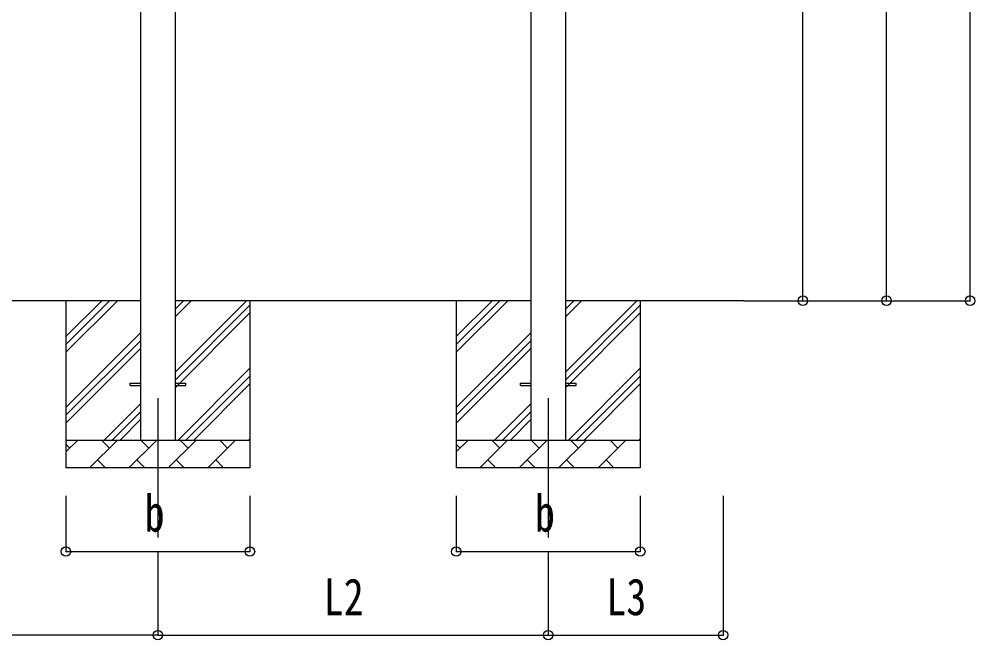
# Model space of a CAD drawing. Units: millimetres, scale not verified. Extents: x -16820 to 16820, y -11880 to 11880.
# Drawn here: x -1542 to 1886, y -3878 to -1651 of the extents above; entities that cross this region are included whole.
import ezdxf
from ezdxf.enums import TextEntityAlignment as Align

# ---------------------------------------------------------------- set-up
doc = ezdxf.new("R2010")
doc.units = ezdxf.units.MM
doc.header["$LTSCALE"] = 50
for name, color, linetype in [('0-3_YKK_12', 2, 'Continuous'), ('0-4_YKK_13', 4, 'Continuous'), ('0-5_YKK_A1', 4, 'Continuous'), ('0-6_YKK_D', 6, 'Continuous')]:
    doc.layers.add(name, color=color, linetype=linetype)
doc.styles.add('ＭＳ ゴシック', font='')
doc.styles.get('ＭＳ ゴシック').set_extended_font_data('MS Gothic')

msp = doc.modelspace()

# ---------------------------------------------------------------- linework, layer by layer
at = {"layer": '0-3_YKK_12'}
for p, q in [((-1044.5, -3011.2), (-1044.5, -3511.2)), ((355.5, -3011.2), (355.5, -3511.2))]:
    msp.add_line(p, q, dxfattribs=at)
at = {"layer": '0-4_YKK_13'}
for p, q in [((-1144.5, -2956.7), (-1107, -2956.7)), ((-1144.5, -2965.7), (-1144.5, -2956.7)), ((-1144.5, -2965.7), (-1107, -2965.7)), ((-982, -2956.7), (-944.5, -2956.7)), ((-982, -2965.7), (-944.5, -2965.7)), ((-944.5, -2965.7), (-944.5, -2956.7)), ((255.5, -2956.7), (293, -2956.7)), ((255.5, -2965.7), (255.5, -2956.7)), ((255.5, -2965.7), (293, -2965.7)), ((418, -2956.7), (455.5, -2956.7)), ((418, -2965.7), (455.5, -2965.7)), ((455.5, -2965.7), (455.5, -2956.7))]:
    msp.add_line(p, q, dxfattribs=at)
at = {"layer": '0-5_YKK_A1'}
for p, q in [((293, -223.7), (293, -3161.2)), ((418, -3161.2), (418, -223.7)), ((-1107, -270.37), (-1107, -3161.2)), ((-982, -3161.2), (-982, -270.37)), ((-1107, -2661.2), (-2382, -2661.2)), ((-1374.5, -2661.2), (-1374.5, -3261.2)), ((-1374.5, -2846.25), (-1189.45, -2661.2)), ((-1374.5, -2817.97), (-1217.73, -2661.2)), ((-1374.5, -2789.68), (-1246.02, -2661.2)), ((293, -2661.2), (-982, -2661.2)), ((-982, -2916.3), (-726.9, -2661.2)), ((-982, -2718.31), (-924.89, -2661.2)), ((-982, -2690.02), (-953.17, -2661.2)), ((-714.5, -2661.2), (-714.5, -3261.2)), ((25.5, -2661.2), (25.5, -3261.2)), ((25.5, -2846.25), (210.55, -2661.2)), ((25.5, -2817.97), (182.27, -2661.2)), ((25.5, -2789.68), (153.98, -2661.2)), ((1056.38, -2661.2), (418, -2661.2)), ((418, -2916.3), (673.1, -2661.2)), ((418, -2718.31), (475.11, -2661.2)), ((418, -2690.02), (446.83, -2661.2)), ((685.5, -2661.2), (685.5, -3261.2)), ((-982, -2944.58), (-714.5, -2677.08)), ((-982, -2972.87), (-714.5, -2705.37)), ((418, -2944.58), (685.5, -2677.08)), ((418, -2972.87), (685.5, -2705.37)), ((-1374.5, -3044.24), (-1107, -2776.74)), ((25.5, -3044.24), (293, -2776.74)), ((-1374.5, -3072.52), (-1107, -2805.02)), ((25.5, -3072.52), (293, -2805.02)), ((-1374.5, -3100.81), (-1107, -2833.31)), ((25.5, -3100.81), (293, -2833.31)), ((-972.34, -3161.2), (-714.5, -2903.36)), ((427.66, -3161.2), (685.5, -2903.36)), ((-944.06, -3161.2), (-714.5, -2931.64)), ((455.94, -3161.2), (685.5, -2931.64)), ((-915.77, -3161.2), (-714.5, -2959.92)), ((484.23, -3161.2), (685.5, -2959.92)), ((-1236.9, -3161.2), (-1107, -3031.3)), ((163.1, -3161.2), (293, -3031.3)), ((-1208.61, -3161.2), (-1107, -3059.58)), ((191.39, -3161.2), (293, -3059.58)), ((-1180.33, -3161.2), (-1107, -3087.87)), ((219.67, -3161.2), (293, -3087.87)), ((-1374.5, -3161.2), (-714.5, -3161.2)), ((-1374.5, -3204.09), (-1331.6, -3161.2)), ((-1360.16, -3189.75), (-1374.5, -3175.41)), ((-1290.18, -3261.2), (-1190.18, -3161.2)), ((-1218.74, -3189.75), (-1247.29, -3161.2)), ((-1148.76, -3261.2), (-1048.76, -3161.2)), ((-1077.32, -3189.75), (-1105.87, -3161.2)), ((-1007.34, -3261.2), (-907.34, -3161.2)), ((-935.89, -3189.75), (-964.45, -3161.2)), ((-865.92, -3261.2), (-765.92, -3161.2)), ((-794.47, -3189.75), (-823.03, -3161.2)), ((-717.78, -3161.2), (-714.5, -3157.91)), ((25.5, -3161.2), (685.5, -3161.2)), ((25.5, -3204.09), (68.4, -3161.2)), ((39.84, -3189.75), (25.5, -3175.41)), ((109.82, -3261.2), (209.82, -3161.2)), ((181.26, -3189.75), (152.71, -3161.2)), ((251.24, -3261.2), (351.24, -3161.2)), ((322.68, -3189.75), (294.13, -3161.2)), ((392.66, -3261.2), (492.66, -3161.2)), ((464.11, -3189.75), (435.55, -3161.2)), ((534.08, -3261.2), (634.08, -3161.2)), ((605.53, -3189.75), (576.97, -3161.2)), ((682.22, -3161.2), (685.5, -3157.91)), ((-1261.63, -3232.65), (-1233.08, -3261.2)), ((-1120.21, -3232.65), (-1091.66, -3261.2)), ((-978.79, -3232.65), (-950.23, -3261.2)), ((-837.37, -3232.65), (-808.81, -3261.2)), ((138.37, -3232.65), (166.92, -3261.2)), ((279.79, -3232.65), (308.34, -3261.2)), ((421.21, -3232.65), (449.77, -3261.2)), ((562.63, -3232.65), (591.19, -3261.2)), ((-714.5, -3261.2), (-1374.5, -3261.2)), ((685.5, -3261.2), (25.5, -3261.2))]:
    msp.add_line(p, q, dxfattribs=at)
at = {"layer": '0-6_YKK_D'}
for p, q in [((1868.68, -2661.2), (1868.68, 176.25)), ((1568.68, -2661.2), (1568.68, 58.8)), ((1268.68, -2661.2), (1268.68, -221.2)), ((1057.38, -2661.2), (1569.68, -2661.2)), ((1081.26, -2661.2), (1269.68, -2661.2)), ((1081.26, -2661.2), (1869.68, -2661.2)), ((-1374.5, -3361.2), (-1374.5, -3562.2)), ((-714.5, -3361.2), (-714.5, -3562.2)), ((25.5, -3361.2), (25.5, -3562.2)), ((685.5, -3361.2), (685.5, -3562.2)), ((982.53, -3361.2), (982.53, -3862.2)), ((-1374.5, -3561.2), (-714.5, -3561.2)), ((-1044.5, -3562.2), (-1044.5, -3862.2)), ((-1044.5, -3562.2), (-1044.5, -3862.2)), ((25.5, -3561.2), (685.5, -3561.2)), ((355.5, -3562.2), (355.5, -3862.2)), ((355.5, -3562.2), (355.5, -3862.2)), ((-1044.5, -3861.2), (-2444.5, -3861.2)), ((-1044.5, -3861.2), (355.5, -3861.2)), ((355.5, -3861.2), (982.53, -3861.2))]:
    msp.add_line(p, q, dxfattribs=at)
for centre in [(1268.68, -2661.2), (1568.68, -2661.2), (1868.68, -2661.2), (-1374.5, -3561.2), (-714.5, -3561.2), (25.5, -3561.2), (685.5, -3561.2), (-1044.5, -3861.2), (-1044.5, -3861.2), (355.5, -3861.2), (355.5, -3861.2), (982.53, -3861.2)]:
    msp.add_circle(centre, 17, dxfattribs=at)

# ---------------------------------------------------------------- texts
at = {"layer": '0-6_YKK_D', "style": 'ＭＳ ゴシック', "width": 0.8}
for s, p in [('b', (-1092.5, -3529.2)), ('b', (307.5, -3529.2)), ('L2', (-450.1, -3829.2)), ('L3', (563.42, -3829.2))]:
    msp.add_text(s, height=132, dxfattribs=at).set_placement(p, align=Align.BOTTOM_LEFT)

doc.saveas('drawing.dxf')
